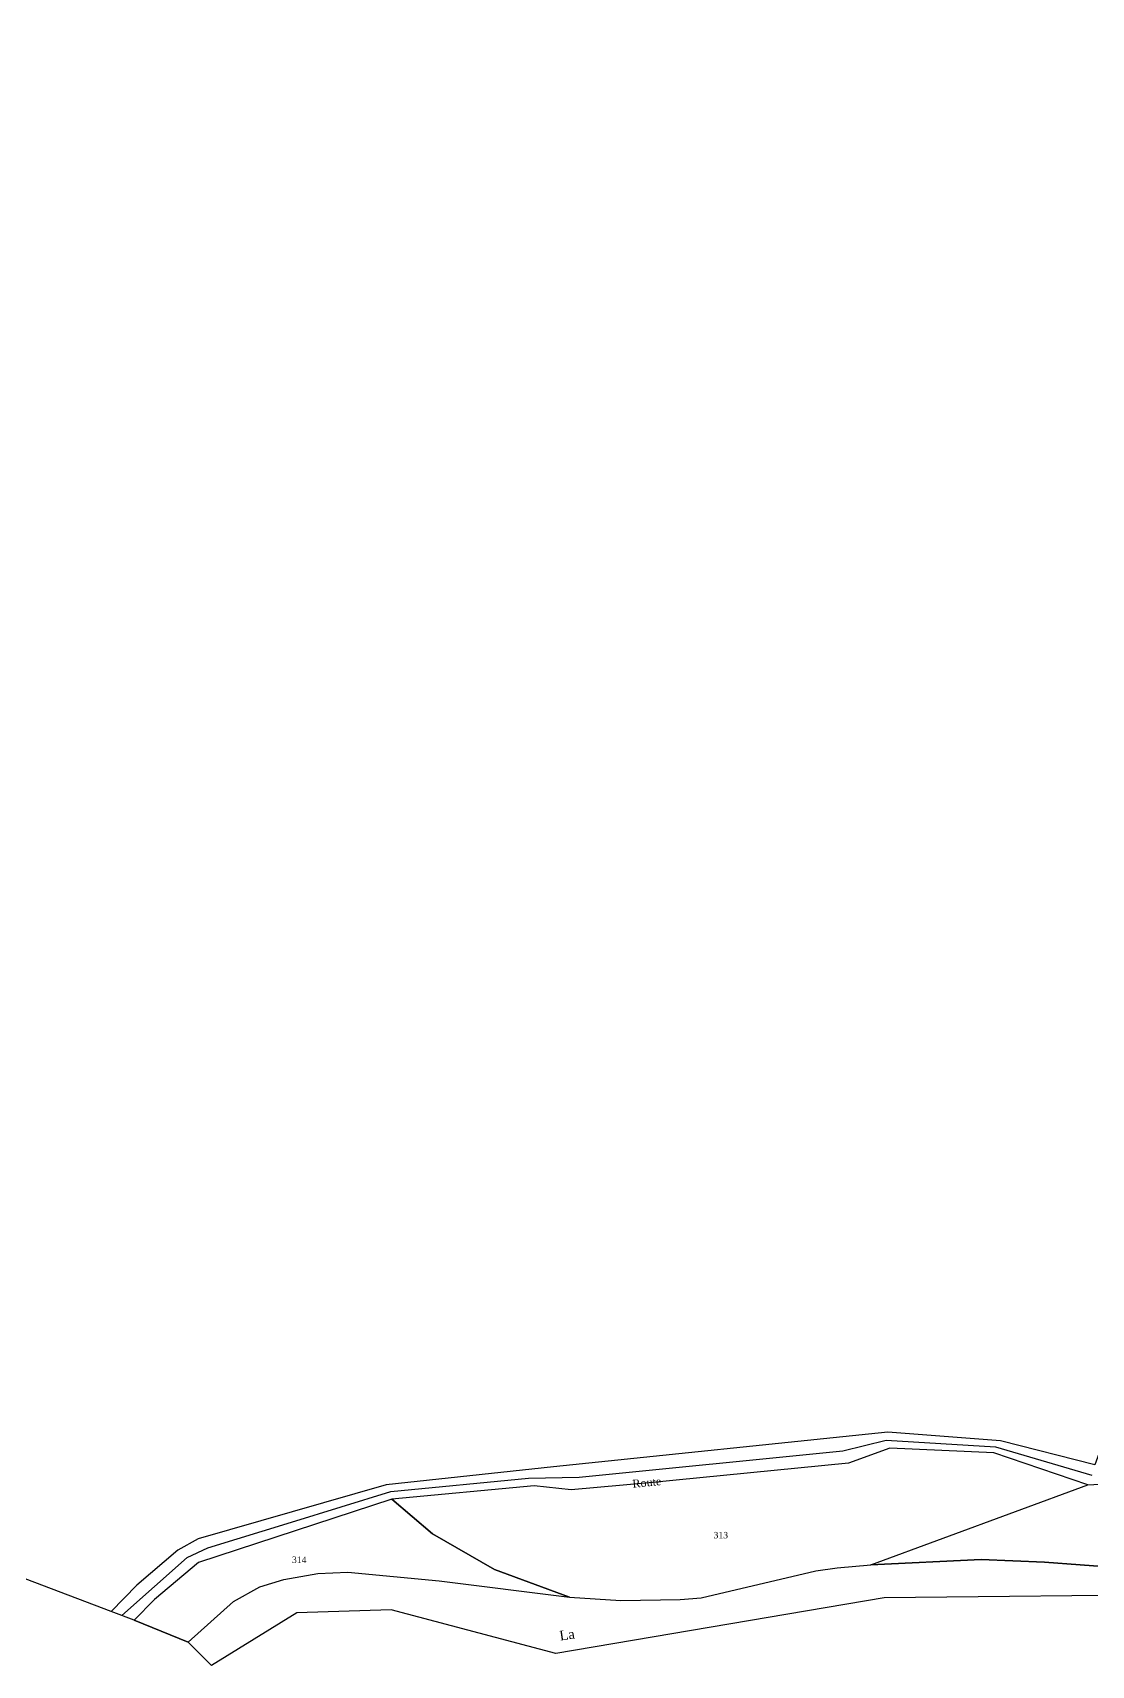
# Model space of a CAD drawing. Extents: x 1204521 to 1207304, y 6151741 to 6153999.
# Drawn here: x 1205646 to 1205977, y 6151741 to 6152251 of the extents above; entities that cross this region are included whole.
import ezdxf

# ---------------------------------------------------------------- set-up
doc = ezdxf.new("R2010")
doc.units = 0
doc.linetypes.add('CONTINU', pattern=[0])
for name, color, linetype in [('1LIEUDIT', 7, 'CONTINU'), ('1PARCELLE', 7, 'CONTINU'), ('1SECTION', 7, 'CONTINU'), ('1SUBDFISC', 7, 'CONTINU'), ('1SUBDSECT', 7, 'CONTINU'), ('1TRONFLUV', 7, 'CONTINU'), ('1ZONCOMM', 7, 'CONTINU'), ('3PARCELLETEX', 7, 'CONTINU'), ('3TRONFLUVTEX', 7, 'CONTINU'), ('3ZONCOMMTEX', 7, 'CONTINU')]:
    doc.layers.add(name, color=color, linetype=linetype)
doc.styles.get("Standard").update_dxf_attribs({"font": 'Times New Roman'})

msp = doc.modelspace()

# ---------------------------------------------------------------- linework, layer by layer
at = {"layer": '1LIEUDIT'}
msp.add_lwpolyline([(1206526.56, 6152241.09), (1206397.68, 6152149.36), (1206383.12, 6152103.02), (1206389.83, 6152052.65), (1206381.36, 6152004.91), (1206364.72, 6151976.25), (1206346.16, 6151958.8), (1206199.77, 6151860.64), (1206149.41, 6151815.44), (1206103.05, 6151786.85), (1206072.21, 6151774.98), (1206068.16, 6151774.09), (1206009.69, 6151763.09), (1205911.89, 6151762.02), (1205809.34, 6151744.64), (1205757.86, 6151758.29), (1205728.43, 6151757.37), (1205701.75, 6151740.97), (1205694.48, 6151748.25), (1205677.59, 6151755.09), (1205670.36, 6151757.74), (1205534.59, 6151809.29)], dxfattribs=at)
at = {"layer": '1PARCELLE'}
msp.add_lwpolyline([(1206489.92, 6152250.99), (1206425.45, 6152218.38), (1206385.62, 6152198.13), (1206365.08, 6152185.83), (1206316.75, 6152209.54), (1205996.39, 6152027.46), (1206025.4, 6151934.35), (1205977.75, 6151803.59), (1205948.21, 6151811.09), (1205913.03, 6151813.84), (1205808.63, 6151802.96), (1205756.27, 6151797.31), (1205697.63, 6151780.52), (1205691.21, 6151776.9), (1205678.38, 6151766.02), (1205670.36, 6151757.74), (1205534.59, 6151809.29)], dxfattribs=at)
for points in [[(1206024.97, 6151800.55), (1206094.03, 6151811.37), (1206138.3, 6151834.38), (1206178.61, 6151861.55), (1206156.3, 6151838.37), (1206145.62, 6151828.19), (1206130.1, 6151815.87), (1206115.87, 6151806.58), (1206091.97, 6151793.85), (1206070.53, 6151785.02), (1206066.7, 6151783.48), (1206052.23, 6151778.81), (1206032.2, 6151774.82), (1206010.29, 6151771.85), (1206001.73, 6151771.34), (1205984.25, 6151771.49), (1205961.94, 6151773.25), (1205942.16, 6151774.01), (1205907.74, 6151772.41), (1205975.49, 6151797.36), (1206023.17, 6151800.08), (1206024.97, 6151800.55)], [(1205758.11, 6151792.87), (1205770.76, 6151782.04), (1205790.16, 6151770.86), (1205813.56, 6151762.23), (1205829.58, 6151761.26), (1205848.21, 6151761.54), (1205854.69, 6151762.07), (1205890.55, 6151770.49), (1205897.2, 6151771.48), (1205907.74, 6151772.41), (1205975.49, 6151797.36), (1205946.19, 6151807.33), (1205913.71, 6151808.84), (1205900.76, 6151804.16), (1205838.46, 6151798.01), (1205814.06, 6151795.78), (1205802.6, 6151797.03), (1205758.11, 6151792.87)], [(1205758.11, 6151792.87), (1205697.67, 6151773.1), (1205683.92, 6151761.56), (1205677.59, 6151755.09), (1205694.48, 6151748.25), (1205708.58, 6151760.94), (1205716.9, 6151765.49), (1205724.37, 6151767.77), (1205735, 6151769.69), (1205744.36, 6151770.05), (1205772.83, 6151767.36), (1205813.56, 6151762.23), (1205790.16, 6151770.86), (1205770.76, 6151782.04), (1205758.11, 6151792.87)]]:
    msp.add_lwpolyline(points, close=True, dxfattribs=at)
at = {"layer": '1SECTION'}
msp.add_lwpolyline([(1206526.56, 6152241.09), (1206397.68, 6152149.36), (1206383.12, 6152103.02), (1206389.83, 6152052.65), (1206381.36, 6152004.91), (1206364.72, 6151976.25), (1206346.16, 6151958.8), (1206199.77, 6151860.64), (1206149.41, 6151815.44), (1206103.05, 6151786.85), (1206072.21, 6151774.98), (1206068.16, 6151774.09), (1206009.69, 6151763.09), (1205911.89, 6151762.02), (1205809.34, 6151744.64), (1205757.86, 6151758.29), (1205728.43, 6151757.37), (1205701.75, 6151740.97), (1205694.48, 6151748.25), (1205694.48, 6151748.25), (1205677.59, 6151755.09), (1205670.36, 6151757.74), (1205534.59, 6151809.29)], dxfattribs=at)
at = {"layer": '1SUBDFISC'}
msp.add_lwpolyline([(1205984.25, 6151771.49), (1205961.94, 6151773.25), (1205942.16, 6151774.01), (1205907.74, 6151772.41), (1205975.49, 6151797.36), (1206023.17, 6151800.08), (1206024.97, 6151800.55), (1206094.03, 6151811.37), (1206138.3, 6151834.38), (1206178.61, 6151861.55), (1206156.3, 6151838.37), (1206145.62, 6151828.19), (1206130.1, 6151815.87), (1206115.87, 6151806.58), (1206091.97, 6151793.85), (1206070.53, 6151785.02), (1206066.7, 6151783.48), (1206052.23, 6151778.81), (1206032.2, 6151774.82), (1206010.29, 6151771.85), (1206001.73, 6151771.34), (1205984.25, 6151771.49)], close=True, dxfattribs=at)
at = {"layer": '1SUBDSECT'}
msp.add_lwpolyline([(1206526.56, 6152241.09), (1206397.68, 6152149.36), (1206383.12, 6152103.02), (1206389.83, 6152052.65), (1206381.36, 6152004.91), (1206364.72, 6151976.25), (1206346.16, 6151958.8), (1206199.77, 6151860.64), (1206149.41, 6151815.44), (1206103.05, 6151786.85), (1206072.21, 6151774.98), (1206068.16, 6151774.09), (1206009.69, 6151763.09), (1205911.89, 6151762.02), (1205809.34, 6151744.64), (1205757.86, 6151758.29), (1205728.43, 6151757.37), (1205701.75, 6151740.97), (1205694.48, 6151748.25), (1205677.59, 6151755.09), (1205670.36, 6151757.74), (1205534.59, 6151809.29)], dxfattribs=at)
at = {"layer": '1TRONFLUV'}
msp.add_lwpolyline([(1206009.69, 6151763.09), (1205911.89, 6151762.02), (1205809.34, 6151744.64), (1205757.86, 6151758.29), (1205728.43, 6151757.37), (1205701.75, 6151740.97), (1205694.48, 6151748.25), (1205708.58, 6151760.94), (1205716.9, 6151765.49), (1205724.37, 6151767.77), (1205735, 6151769.69), (1205744.36, 6151770.05), (1205772.83, 6151767.36), (1205813.56, 6151762.23), (1205829.58, 6151761.26), (1205848.21, 6151761.54), (1205854.69, 6151762.07), (1205890.55, 6151770.49), (1205897.2, 6151771.48), (1205907.74, 6151772.41), (1205942.16, 6151774.01), (1205961.94, 6151773.25), (1205984.25, 6151771.49)], dxfattribs=at)
at = {"layer": '1ZONCOMM'}
msp.add_lwpolyline([(1205673.71, 6151756.51), (1205694.14, 6151774.66), (1205700.57, 6151777.66), (1205726.78, 6151785.66), (1205757.81, 6151795.24), (1205800.76, 6151799.49), (1205816.6, 6151799.76), (1205899.03, 6151807.97), (1205912.47, 6151811.26), (1205946.64, 6151809.21), (1205976.72, 6151800.41)], dxfattribs=at)
msp.add_lwpolyline([(1205673.71, 6151756.51), (1205694.14, 6151774.66), (1205700.57, 6151777.66), (1205726.78, 6151785.66), (1205757.81, 6151795.24), (1205800.76, 6151799.49), (1205816.6, 6151799.76), (1205899.03, 6151807.97), (1205912.47, 6151811.26), (1205946.64, 6151809.21), (1205976.72, 6151800.41)], dxfattribs=at)

# ---------------------------------------------------------------- texts
at = {"layer": '3PARCELLETEX'}
for s, p in [('313', (1205858.6, 6151780.66)), ('314', (1205726.89, 6151772.96))]:
    msp.add_text(s, height=2, dxfattribs=at).set_placement(p)
at = {"layer": '3TRONFLUVTEX'}
msp.add_text('La', height=3, rotation=8.2, dxfattribs=at).set_placement((1205810.68, 6151748.71))
at = {"layer": '3ZONCOMMTEX'}
msp.add_text('Route', height=2.5, rotation=5.7, dxfattribs=at).set_placement((1205833.38, 6151796.4))
msp.add_text('Route', height=2.5, rotation=5.7, dxfattribs=at).set_placement((1205833.38, 6151796.4))

doc.saveas('drawing.dxf')
